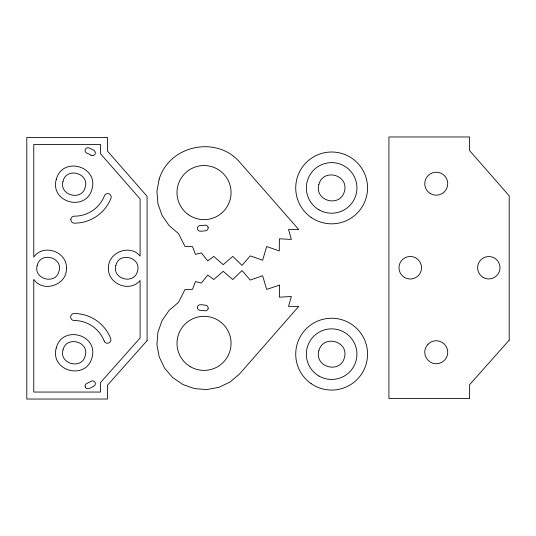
<?xml version="1.0" encoding="UTF-8"?>
<svg xmlns="http://www.w3.org/2000/svg" width="536" height="536" viewBox="0 0 536 536"><rect width="100%" height="100%" fill="white"/><g stroke="black" fill="none" stroke-linecap="round" stroke-linejoin="round"><path stroke-width="0.8" d="M279.45 285.125L279.397 297.172L291.37 296.502L288.529 306.371L298.753 306.371L239.572 373.947L230.152 381.987L218.969 387.314L206.782 389.565L194.434 388.593L182.756 384.453L172.552 377.431L164.505 368.004L159.179 356.822L156.927 344.635L157.906 332.286L162.046 320.608L169.068 310.404L178.488 302.364L184.954 289.574L192.538 289.313L195.452 281.588L201.402 283.021L207.74 275.042L213.764 279.537L223.184 271.296L232.792 279.537L241.991 270.566L250.252 280.067L262.64 275.725L266.68 289.42L279.45 285.125M56.22 348.038C49.848 371.234 86.149 380.815 92.051 357.492C98.43 334.297 62.122 324.716 56.22 348.038M63.027 349.834C58.719 363.964 82.021 370.115 85.251 355.696C89.552 341.566 66.25 335.415 63.027 349.834M318.833 184.538C314.27 201.127 340.233 207.981 344.454 191.298C349.016 174.709 323.054 167.862 318.833 184.538M318.833 350.772C314.27 367.361 340.233 374.215 344.454 357.539C349.016 340.943 323.054 334.096 318.833 350.772M37.245 265.34C32.971 279.182 55.804 285.299 59.02 271.169C63.302 257.327 40.461 251.21 37.245 265.34M56.253 179.413C49.794 202.568 86.035 212.283 92.025 188.994C98.483 165.838 62.236 156.123 56.253 179.413M63.047 181.228C58.692 195.332 81.948 201.563 85.224 187.171C89.579 173.074 66.323 166.843 63.047 181.228M66.444 268.255C67.248 284.951 43.168 293.266 33.775 279.363L33.775 392.057L100.507 392.057L100.507 382.577L140.104 337.988L140.104 280.469C130 292.864 107.756 284.201 108.46 268.255C107.756 252.309 130 243.645 140.104 256.041L140.104 198.943L100.507 153.732L100.507 144.452L33.775 144.452L33.775 257.146C43.168 243.244 67.248 251.558 66.444 268.255M115.883 265.36C111.635 279.102 134.308 285.179 137.504 271.149C141.752 257.407 119.079 251.33 115.883 265.36M159.179 179.125L156.927 191.305L157.906 203.66L162.046 215.331L169.068 225.542L178.488 233.582L184.954 246.372L192.538 246.634L195.452 254.359L201.402 252.925L207.74 260.905L213.764 256.409L223.184 264.65L232.792 256.409L241.991 265.374L250.252 255.88L262.64 260.221L266.68 246.526L279.283 250.928L279.397 238.775L291.37 239.438L288.529 229.569L298.753 229.569L239.572 161.999C216.383 135.253 169.456 145.249 159.179 179.125M428.103 344.159L426.281 346.551A11.49 11.49 0 0 0 425.169 355.274L426.328 358.041L428.163 360.413L430.549 362.229A11.49 11.49 0 0 0 439.272 363.341L442.039 362.189L444.411 360.353L446.227 357.961A11.49 11.49 0 0 0 446.187 346.47L444.351 344.099L441.966 342.283L439.192 341.144A11.49 11.49 0 0 0 430.475 342.323L428.103 344.159M147.078 340.641L107.481 385.23L107.481 399.032L26.8 399.032L26.8 137.477L107.481 137.477L107.481 151.105L147.078 196.323L147.078 340.641M509.2 340.132L469.603 384.721L469.603 398.523L388.922 398.523L388.922 136.968L469.603 136.968L469.603 150.596L509.2 195.814L509.2 340.132M404.62 277.507A11.269 11.269 0 0 0 421.524 267.745A11.269 11.269 0 0 0 404.62 257.984A11.269 11.269 0 0 0 404.62 277.507M430.515 193.637A11.477 11.477 0 0 0 447.734 183.694A11.477 11.477 0 0 0 430.515 173.751A11.477 11.477 0 0 0 430.515 193.637M483.217 277.44A11.196 11.196 0 0 0 500.001 267.745A11.196 11.196 0 0 0 483.217 258.05A11.196 11.196 0 0 0 483.217 277.44M188.464 214.695A27.035 27.035 0 0 0 230.962 195.017A27.035 27.035 0 0 0 192.672 168.049A27.035 27.035 0 0 0 188.464 214.695M208.122 227.411A2.794 2.794 0 0 0 204.873 225.18A25.802 25.802 0 0 1 200.183 225.609A2.794 2.794 0 0 0 197.389 228.396A2.794 2.794 0 0 0 200.183 231.19A31.383 31.383 0 0 0 205.884 230.668A2.794 2.794 0 0 0 208.122 227.411M190.515 366.771A27.035 27.035 0 0 0 231.07 343.355A27.035 27.035 0 0 0 190.515 319.938A27.035 27.035 0 0 0 190.515 366.771M208.122 308.528A2.794 2.794 0 0 0 205.884 305.279A31.383 31.383 0 0 0 200.183 304.756A2.794 2.794 0 0 0 197.389 307.543A2.794 2.794 0 0 0 200.183 310.337A25.802 25.802 0 0 1 204.873 310.766A2.794 2.794 0 0 0 208.122 308.528M104.185 341.03A32.254 32.254 0 0 0 74.136 320.508A3.491 3.491 0 0 1 70.652 317.024A3.491 3.491 0 0 1 74.136 313.533A39.229 39.229 0 0 1 110.684 338.497A3.491 3.491 0 0 1 108.701 343.013A3.491 3.491 0 0 1 104.185 341.03M70.832 219.653A3.491 3.491 0 0 0 74.31 223.157A39.229 39.229 0 0 0 110.945 198.333A3.491 3.491 0 0 0 108.982 193.804A3.491 3.491 0 0 0 104.453 195.767A32.254 32.254 0 0 1 74.337 216.175A3.491 3.491 0 0 0 70.832 219.653M85.264 386.965A2.794 2.794 0 0 0 88.869 388.573A31.383 31.383 0 0 0 94.008 386.041A2.794 2.794 0 0 0 94.932 382.202A2.794 2.794 0 0 0 91.093 381.277A25.802 25.802 0 0 1 86.872 383.361A2.794 2.794 0 0 0 85.264 386.965M91.093 155.232A25.802 25.802 0 0 0 86.872 153.149A2.794 2.794 0 0 1 85.264 149.544A2.794 2.794 0 0 1 88.869 147.936A31.383 31.383 0 0 1 94.008 150.469A2.794 2.794 0 0 1 94.932 154.308A2.794 2.794 0 0 1 91.093 155.232M311.088 217.368A35.912 35.912 0 0 0 367.421 190.99A35.912 35.912 0 0 0 316.414 155.393A35.912 35.912 0 0 0 311.088 217.368M318.994 209.824A25.293 25.293 0 0 0 356.936 187.922A25.293 25.293 0 0 0 318.994 166.013A25.293 25.293 0 0 0 318.994 209.824M311.088 383.608A35.912 35.912 0 0 0 367.421 357.231A35.912 35.912 0 0 0 316.414 321.634A35.912 35.912 0 0 0 311.088 383.608M318.994 376.058A25.293 25.293 0 0 0 356.936 354.155A25.293 25.293 0 0 0 318.994 332.253A25.293 25.293 0 0 0 318.994 376.058"/></g></svg>
